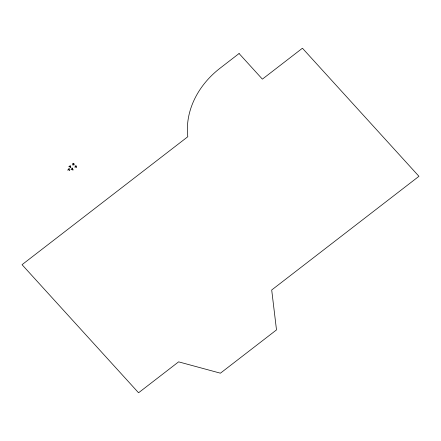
<?xml version="1.0" encoding="UTF-8"?>
<svg xmlns="http://www.w3.org/2000/svg" width="441" height="441" viewBox="0 0 441 441"><rect width="100%" height="100%" fill="white"/><g stroke="black" fill="none" stroke-linecap="round" stroke-linejoin="round"><path stroke-width="0.66" d="M69.865 166.764L68.746 166.72M70.279 165.54L70.125 166.56M72.815 165.121L72.991 164.256M73.217 163.942L74.347 163.942M72.726 167.988L72.341 168.864M74.92 167.382L75.405 166.406M68.421 169.526L67.638 170.16M68.824 169.217L69.639 168.616M76.712 166.003L75.742 166.235M71.905 169.135L70.935 169.372M69.805 166.081L69.402 166.389L70.571 167.668L70.968 167.36L69.805 166.081M73.052 163.572L72.649 163.881L73.812 165.166L74.215 164.851L73.052 163.572M68.614 168.986L68.212 169.294L69.375 170.573L69.777 170.265L68.614 168.986M72.059 168.556L71.663 168.87L72.826 170.149L73.228 169.84L72.059 168.556M75.466 165.932L75.064 166.24L76.227 167.519L76.629 167.211L75.466 165.932M239.077 53.526L219.998 68.261A81.629 68.46 -26.2 0 0 187.805 136.721L22.05 264.688L138.562 392.777L178.616 361.852L220.423 373.191L276.501 329.896L271.7 289.996L418.95 176.312L302.438 48.223L262.384 79.148L239.077 53.526"/></g></svg>
